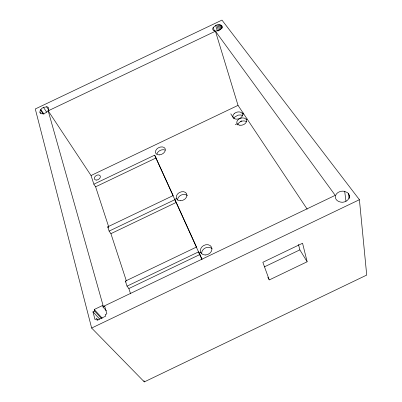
<?xml version="1.0" encoding="UTF-8"?>
<svg xmlns="http://www.w3.org/2000/svg" width="402" height="402" viewBox="0 0 402 402"><rect width="100%" height="100%" fill="white"/><g stroke="black" fill="none" stroke-linecap="round" stroke-linejoin="round"><path stroke-width="0.6" d="M215.663 25.472L213.075 27.637A4.919 2.879 -19.5 0 0 215.562 31.019A4.919 2.879 -19.5 0 0 221.788 28.045C223.447 24.432 217.753 23.989 215.663 25.472L217.286 30.853M43.501 107.424C41.004 108.108 37.808 112.851 41.702 113.786A4.935 2.894 -30.9 0 0 47.964 110.816A4.935 2.894 -30.9 0 0 46.838 106.771L43.501 107.424L46.627 112.108M144.323 381.9L366.714 275.068L359.408 199.699L221.964 20.1L35.286 108.962L91.646 328.047L144.323 381.9L143.956 380.699M130.6 293.872L128.861 288.546L127.022 286.144L125.384 281.104L196.367 247.109M127.022 286.144L198.538 251.888L201.92 258.973M200.693 252.386L199.106 253.144L200.467 255.767M128.861 288.546L199.9 254.516M101.399 318.374L94.641 311.027L94.234 309.5L102.6 305.495L103.028 307.012L106.339 310.761M97.977 320.077L96.696 318.706L94.993 319.525L92.952 311.836L94.641 311.027M103.028 307.012L104.711 306.203L106.877 313.826L105.173 314.645L105.61 316.203L97.118 320.273L96.696 318.706M91.646 328.047L359.408 199.699M264.355 266.888L299.862 249.863L298.45 244.426M307.158 261.762L269.275 279.943L262.843 262.29L302.555 243.245L307.158 261.762L299.862 249.863M48.19 110.831L91.038 175.528L238.024 105.374L215.437 31.205L48.19 110.831L103.339 306.435L335.223 195.337L215.437 31.205M91.038 175.528L93.857 184.191L154.664 155.162L173.126 195.533M242.195 113.374L243.074 112.957L243.527 114.464M93.857 184.191L95.611 186.809L156.071 157.946M235.265 124.65L237.155 123.751M246.21 119.424L247.104 118.997M126.248 280.556L110.917 233.652L109.118 231.105L107.736 226.849L173.021 195.638M174.744 199.442L176.493 198.603M109.118 231.105L174.855 199.678L176.252 202.412L110.917 233.652M348.529 193.679L347.413 192.578L344.268 191.262A7.075 5.517 -5.6 0 0 335.605 195.437A7.075 5.517 -5.6 0 0 340.469 202.055C345.107 203.392 351.861 198.568 348.529 193.679L349.127 198.648M92.952 311.836L99.751 319.168M94.234 309.5L102.254 318.253M125.384 281.104L126.117 282.073M107.736 226.849L108.455 227.874M39.863 112.369L40.567 113.404M40.476 109.972L43.28 114.128M40.823 109.505L43.974 114.178M238.024 105.374L307.208 209.191M46.572 106.766L48.984 110.419M230.773 113.796L233.245 117.645M267.838 277.279L268.988 279.41M176.508 202.98L196.437 246.898M154.664 155.162L202.025 259.576M95.611 186.809L108.756 227.04M213.241 27.426L214.336 31.009M216.854 25.009L218.643 30.999M218.08 24.743L219.683 30.14M219.271 24.688L220.688 29.487M220.331 24.844L221.391 28.447M221.814 25.748L222.336 27.552M221.2 25.205L222.08 28.21M344.705 191.387L345.971 201.337M349.232 194.99L349.524 197.472M201.693 253.762A5.98 4.95 -26.8 0 1 205.352 247.974A5.98 4.95 -26.8 0 1 212.09 248.783M177.594 200.266A5.598 4.251 -26.2 0 1 181.141 195.106A5.598 4.251 -26.2 0 1 187.337 195.608M156.921 153.956A5.216 3.658 -26 0 1 165.046 150.077M241.667 120.811A4.97 3.442 -18.4 0 1 240.572 121.469M233.858 118.886A4.97 3.442 -18.4 0 1 234.793 117.047L237.964 115.153L240.441 114.957A4.97 3.442 -18.4 0 1 242.451 115.711M237.743 124.952A5.03 3.523 -18.1 0 1 241.265 121.354A5.03 3.523 -18.1 0 1 246.441 121.746M234.728 113.243L233.843 114.047A5 3.442 -18.4 0 0 235.16 118.962A5 3.442 -18.4 0 0 242.074 116.394A5 3.442 -18.4 0 0 239.522 111.942L238.296 111.922A5 3.442 -18.4 0 0 234.728 113.243M205.281 255.009A6.02 4.96 -26.8 0 0 211.547 247.185A6.02 4.96 -26.8 0 0 201.578 247.25A6.02 4.96 -26.8 0 0 205.281 255.009M180.644 200.754A5.633 4.261 -26.2 0 0 186.659 193.744A5.633 4.261 -26.2 0 0 177.463 194.101A5.633 4.261 -26.2 0 0 180.644 200.754M159.403 154.886A5.246 3.658 -25.9 0 0 165.116 148.609A5.246 3.658 -25.9 0 0 156.664 149.167A5.246 3.658 -25.9 0 0 159.403 154.886M239.904 125.263A5.06 3.523 -18.1 0 0 246.572 120.273A5.06 3.523 -18.1 0 0 238.607 119.278A5.06 3.523 -18.1 0 0 239.904 125.263M96.505 180.066A3.276 2.241 -31.8 0 0 100.274 176.086A3.276 2.241 -31.8 0 0 95.234 176.337A3.276 2.241 -31.8 0 0 96.505 180.066"/></g></svg>
